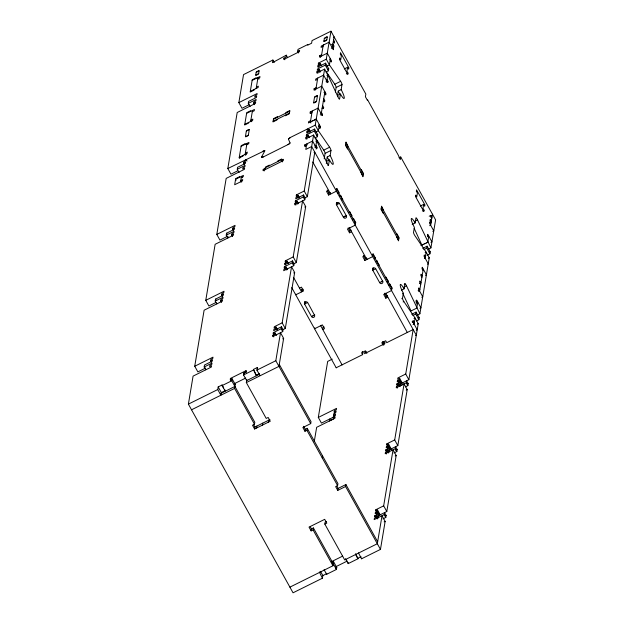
<?xml version="1.0" encoding="UTF-8"?>
<svg xmlns="http://www.w3.org/2000/svg" width="624" height="624" viewBox="0 0 624 624"><rect width="100%" height="100%" fill="white"/><g stroke="black" fill="none" stroke-linecap="round" stroke-linejoin="round"><path stroke-width="0.94" d="M320.486 571.342L322.842 575.585L322.397 578.222L293.038 592.8L188.393 404.126L193.081 376.116L211.349 367.052L211.567 365.734L209.609 366.701L209.828 365.383L211.786 364.416L212.012 363.098L204.181 366.982L205.748 369.814M205.702 368.004L197.87 371.896L194.735 366.233L204.11 310.214L222.378 301.142L222.596 299.824L220.639 300.799L221.536 302.414M216.076 302.422L208.9 305.986L205.764 300.331L215.14 244.304L233.407 235.24L233.626 233.922L231.668 234.889L232.565 236.512M227.76 236.192L219.929 240.084L216.793 234.421L226.169 178.402L244.436 169.33L244.655 168.012L242.697 168.987L242.915 167.669L244.873 166.694L245.092 165.376L237.268 169.268L239.062 172.497M237.377 170.992L230.958 174.174L227.822 168.519L237.198 112.499L255.466 103.428L255.684 102.11L253.726 103.077L254.623 104.699M249.163 104.707L241.987 108.272L238.852 102.609L243.539 74.599L272.899 60.029L274.24 62.455M204.181 366.982L204.508 365.009L212.339 361.117L212.558 359.798L210.6 360.773L211.497 362.388M216.778 303.904L215.21 301.08L215.537 299.099L223.369 295.214L223.587 293.896L221.629 294.863L222.526 296.486M228.025 236.683L227.807 238.001L226.239 235.17L226.567 233.197L234.398 229.304L234.616 227.986L232.658 228.961L233.555 230.576M237.268 169.268L237.596 167.287L245.427 163.402L245.645 162.084L243.688 163.051L244.585 164.674M250.091 106.595L248.297 103.358L248.625 101.384L256.456 97.492L256.675 96.174L254.717 97.149L254.935 95.831L256.893 94.856L257.119 93.538L238.852 102.609M245.419 136.609L246.34 131.118L249.28 129.659L248.36 135.158A1.669 0.398 -29.4 0 1 246.769 136.399A1.669 0.398 -29.4 0 1 245.427 136.609L248.36 135.158M258.71 73.312L258.648 73.64A1.669 0.398 -29.4 0 1 257.057 74.888A1.669 0.398 -29.4 0 1 255.723 75.098L256.191 72.275M239.507 177.317L239.616 176.662L235.7 178.604L234.671 184.751L242.502 180.866L242.72 179.548L240.77 180.523L241.667 182.138M243.181 155.353L243.071 156.008L239.156 157.95L241.215 145.649L245.131 143.707L245.021 144.362M248.695 122.398L248.586 123.053L244.67 124.995L246.73 112.694L250.645 110.752L250.536 111.415M254.21 89.443L254.101 90.106L250.185 92.048L252.244 79.739L256.16 77.797L256.051 78.46M210.6 360.773L210.826 359.455L212.784 358.48L213.002 357.162L194.735 366.233M220.639 300.799L220.857 299.481L222.815 298.506L223.041 297.188L215.21 301.08M221.629 294.863L221.855 293.545L223.813 292.578L224.032 291.26L205.764 300.331M231.668 234.889L231.886 233.571L233.844 232.604L234.062 231.286L226.239 235.17M232.658 228.961L232.885 227.643L234.835 226.668L235.061 225.35L216.793 234.421M240.544 181.841L241.465 176.342L242.252 177.762M243.688 163.051L243.906 161.733L245.864 160.766L246.09 159.448L246.987 161.062M246.979 143.395L245.138 154.378L245.661 155.321M250.653 121.423L252.494 110.44M253.726 103.077L253.945 101.759L255.902 100.792L256.121 99.473L248.297 103.358M256.168 88.468L258.008 77.485L258.937 79.162M218.189 386.919L221.333 392.582L220.888 395.218L217.753 389.555L218.189 386.919L222.105 384.977L223.088 386.747M272.899 60.029L272.454 62.665L286.268 55.201L287.609 57.626M225.194 390.92L221.996 385.632L222.105 384.977M265.216 168.379L263.258 169.354L263.039 170.672L283.265 160.633L283.483 159.315L281.525 160.282L282.422 161.905M265.013 169.689L265.442 167.06L269.35 165.118L269.24 165.781M230.545 380.476L230.373 378.456L246.035 370.679L246.425 371.389M286.268 55.201L285.932 57.182L283.975 58.149L283.756 59.467L299.411 51.698L299.637 50.38L297.679 51.347L298.576 52.962M246.808 379.743L246.332 382.582L266.214 418.431L268.172 417.456L270.27 421.231L254.608 429.008L252.517 425.233L254.475 424.258L254.803 422.284L231.785 380.773L232.112 378.799L230.155 379.774M277.017 119.317L276.908 119.972L272.992 121.922L273.546 118.622L277.462 116.68L277.352 117.335M254.475 424.258L234.593 388.417L235.256 384.462L232.112 378.799M277.727 161.569L277.836 160.906L281.752 158.964L281.323 161.593M285.496 115.105L285.386 115.768L289.302 113.818L289.856 110.526L285.94 112.468L285.831 113.131M259.545 374.213L246.667 380.609L243.524 374.946L243.859 372.973L245.817 371.998L246.035 370.679M297.679 51.347L298.007 49.374L307.796 44.515L307.687 45.17L311.602 43.228L312.039 40.591L330.962 31.2L365.843 94.091L365.399 96.728L367.497 100.503L367.606 99.84L398.299 155.181L400.28 159.619L400.725 156.983L399.048 157.81M253.422 369.431L256.448 375.749L253.422 369.431L257.338 367.489L257.728 368.191M260.075 375.539L256.893 370.126L257.338 367.489M254.608 429.008L254.943 427.027L253.687 424.765M256.565 428.033L256.901 426.059M281.494 326.789L281.167 328.762L273.335 332.654L273.117 333.973L275.075 332.998L274.849 334.316L272.891 335.291L272.672 336.609L282.734 331.594L283.062 329.62L281.494 326.789L273.663 330.673L273.889 329.355L275.847 328.388L276.065 327.07L274.108 328.037L274.326 326.719L282.157 322.834L291.533 266.815L294.668 272.477L285.293 328.497L282.36 329.948M293.389 264.046L296.322 262.587L305.698 206.567L302.562 200.905L293.186 256.924L285.355 260.816L285.137 262.135L287.095 261.16L286.876 262.478L284.918 263.453L284.692 264.771L292.523 260.879L292.196 262.86L284.365 266.744L284.146 268.063L286.104 267.095L287.446 269.521M303.553 194.977L303.225 196.95L295.394 200.842L295.175 202.16L297.133 201.185L296.907 202.504L294.949 203.479L294.731 204.797L304.793 199.781L305.12 197.808L303.553 194.977L295.721 198.861L295.948 197.543L297.905 196.576L298.124 195.257L296.166 196.225L296.384 194.906L304.216 191.022L313.591 135.002L305.76 138.887L305.978 137.569L307.936 136.601L308.162 135.283L306.205 136.25L306.423 134.932L314.254 131.048L314.582 129.067L306.751 132.959L306.977 131.641L308.935 130.666L309.153 129.347L307.195 130.322L307.414 129.004M316.033 148.957L316.766 148.59L312.577 141.04L304.746 144.932L304.528 146.25L306.485 145.275M321.454 112.429L322.499 114.317L322.28 115.635L318.092 108.092L310.261 111.977L310.042 113.295L312 112.32M316.118 87.719L314.161 88.694L313.942 90.012L321.766 86.12L324.62 69.092L316.789 72.985L317.008 71.666L318.965 70.691L319.184 69.373L317.234 70.348L317.452 69.03L325.283 65.138L325.611 63.164L317.78 67.049L318.006 65.731L319.956 64.763L320.182 63.445L318.224 64.412L318.443 63.094L326.274 59.21L330.962 31.2M321.633 54.764L319.675 55.739L319.457 57.057L327.28 53.165L331.469 60.715L331.25 62.033L330.205 60.146M313.654 102.422L313.599 102.765A1.669 0.398 -29.4 0 0 314.941 102.554A1.669 0.398 -29.4 0 0 316.524 101.314M323.95 40.919L323.895 41.254A1.669 0.398 -29.4 0 0 325.237 41.044A1.669 0.398 -29.4 0 0 326.82 39.803L327.304 36.972L326.914 36.886M286.775 270.028L285.878 268.414L286.104 267.095M312.218 111.002L310.385 121.992L310.908 122.936M314.519 97.274L313.599 102.765L316.532 101.306L317.452 95.815A1.669 0.398 -28.6 0 0 316.025 96.073A1.669 0.398 -28.6 0 0 314.512 97.282L317.452 95.815M315.9 89.037L317.733 78.055L323.606 75.137L327.795 82.688L328.013 81.37L326.968 79.482M321.415 56.082L323.248 45.1L323.739 44.858M324.363 38.431L323.895 41.254L326.828 39.796M262.439 425.116L262.766 423.142M304.964 431.278L305.292 429.304L307.25 428.329L306.922 430.31L304.964 431.278L302.866 427.51L310.697 423.618L275.816 360.727L280.504 332.717L283.639 338.38L278.951 366.389L246.332 382.582M326.773 161.944A7.41 1.349 63.6 0 1 326.461 161.382L329.394 159.931A7.41 1.349 63.6 0 0 333.255 164.018A7.41 1.349 63.6 0 0 330.135 155.532L330.985 150.462A2.223 0.406 63.6 0 0 329.62 147.217L318.38 130.775L315.245 125.12L321.766 86.12L325.954 93.67L325.736 94.988L324.691 93.101M285.878 268.414L283.92 269.381L283.702 270.699L293.764 265.691L294.091 263.71L292.523 260.879M268.312 422.206L268.64 420.225M304.91 197.894L307.351 196.685L314.8 152.194L314.067 152.56M313.591 135.002L316.727 140.665L315.721 146.702L314.738 147.186M314.941 137.92L317.39 136.711L317.725 134.729L314.582 129.067M322.382 106.883L324.909 91.783L323.926 92.266M324.62 69.092L327.756 74.755L326.75 80.8L326.009 81.159M325.97 72.017L328.419 70.801L328.747 68.827L325.611 63.164M316.664 141.04L315.752 141.149M323.302 101.392L323.528 100.019L324.574 101.907L324.8 100.589L323.747 98.701M327.694 75.137L326.781 75.239M333.988 37.549L334.097 36.863L332.264 47.845L331.282 48.329M316.766 148.59L316.984 147.272L315.939 145.384L314.839 145.93M319.488 128.302L320.221 127.936L320.44 126.625L316.251 119.075L308.428 122.959L308.646 121.641L310.604 120.674M322.608 105.511L323.661 107.398L323.435 108.716L322.39 106.829L321.235 113.747L320.252 114.239M295.823 294.193L295.721 294.809L303.545 290.924L301.454 287.149L299.497 288.124M301.298 289.622L302.032 289.263L301.595 291.899L293.553 277.407M324.199 158.831L325.112 153.371A2.223 0.406 63.6 0 0 323.747 150.134L315.323 137.803M335.377 92.017L336.141 87.469A2.223 0.406 63.6 0 0 334.776 84.224L326.352 71.893M326.461 161.382L327.194 156.991L330.135 155.532M338.005 96.369A7.41 1.349 63.6 0 1 337.49 95.48L338.224 91.088L341.164 89.63L342.007 84.552A2.223 0.406 63.6 0 0 340.649 81.315L329.41 64.873L326.274 59.21M304.754 301.649A1.669 1.591 9.5 0 0 304.918 302.071L304.582 304.044L311.563 316.625A1.669 1.591 9.5 0 0 313.817 317.312A1.669 1.591 9.5 0 0 314.496 315.167L314.558 314.792M327.811 165.368L328.552 165.001L329.394 159.931M337.49 95.48L340.423 94.021L339.581 99.099A2.223 0.406 63.6 0 1 338.013 97.063L327.756 74.755M307.562 302.344L314.496 315.167L311.563 316.625M347.63 67.259L346.967 71.214L348.013 73.102L347.794 74.42L339.425 59.327L339.643 58.009L340.688 59.896L341.351 55.942L340.306 54.054L340.525 52.736L348.894 67.829L348.676 69.147L347.63 67.259L344.276 68.921M336.133 188.916L336.866 188.549L336.43 191.186L328.598 195.07L328.926 193.097L327.257 190.078M330.595 193.853L312.757 162.006M314.699 327.904L314.558 328.77L322.382 324.886L324.48 328.661L322.522 329.628L322.85 327.655L324.16 327.007M336.874 202.488L336.484 204.797L343.457 217.37A1.669 1.591 9.5 0 0 345.712 218.057A1.669 1.591 9.5 0 0 346.398 215.912L339.417 203.338A1.669 1.591 9.5 0 0 337.171 202.652A1.669 1.591 9.5 0 0 336.484 204.797L339.417 203.338M336.866 188.549L338.957 192.325L338.114 193.346M347.669 148.403L347.56 149.066L345.47 145.291L346.024 141.999L348.005 146.429M339.604 196.014L340.704 195.468L339.862 196.49M320.51 325.361L342.1 364.931M342.685 199.898L340.704 195.468M343.543 216.879L343.457 217.37L346.398 215.912M310.697 423.618L311.033 421.645L279.287 364.416M349.666 212.48L349.775 211.817L349.042 212.183M349.432 227.815L366.834 259.506L366.974 258.64M349.775 211.817L351.866 215.592L351.023 216.614M314.262 441.558L316.649 427.315L334.916 418.252L335.135 416.933L333.177 417.901L333.395 416.582L335.353 415.615L335.572 414.297L333.622 415.264L334.402 416.684M333.84 416.949L321.438 423.095L318.302 417.433L327.678 361.413L332.241 359.143M351.484 231.839L349.526 232.807L349.861 230.833L348.184 227.815M360.929 172.302L362.911 176.74L363.464 173.441L361.366 169.666L361.257 170.329M352.88 219.102L353.613 218.735L352.763 219.765M353.613 218.735L355.703 222.511L355.267 225.147L347.435 229.031L349.526 232.807M322.265 457.977L322.6 456.004M311.454 528.91L313.404 527.943L313.076 529.916L311.119 530.891L311.454 528.91L310.198 526.648M333.622 415.264L333.949 413.291L335.907 412.316L336.125 410.998L334.168 411.973L335.065 413.587M334.168 411.973L334.394 410.654L336.344 409.679L336.57 408.361L318.302 417.433M372.411 254.319L373.144 253.96L372.707 256.597L364.876 260.481L365.204 258.5L363.535 255.481M358.449 552.887L361.546 558.792L380.461 549.401L385.148 521.391L382.013 515.728L377.325 543.738L344.705 559.931L324.823 524.09L325.151 522.109L326.453 521.461M319.363 571.951L322.397 578.222M373.129 268.016L372.762 270.2L379.735 282.781A1.669 1.591 9.5 0 0 381.989 283.468A1.669 1.591 9.5 0 0 382.676 281.323L375.695 268.741A1.669 1.591 9.5 0 0 373.448 268.055A1.669 1.591 9.5 0 0 372.762 270.2L375.695 268.741M373.144 253.96L375.235 257.728L374.392 258.757M383.253 212.558L383.144 213.213L381.046 209.438L381.599 206.146L383.581 210.577M337.756 490.394L338.083 488.42L345.914 484.536L345.579 486.509L337.756 490.394L335.657 486.626L337.615 485.651L337.951 483.678L307.25 428.329M375.882 261.425L376.982 260.879L376.139 261.901M336.18 367.762L362.606 354.65L362.934 352.669L362.24 351.413M332.155 562.536L333.622 561.811L336.765 567.473L336.43 569.447L326.641 574.306L326.734 573.768M378.963 265.309L376.982 260.879M331.703 562.536L331.882 561.46L342.654 556.117M379.798 282.407L382.676 281.323M289.903 587.137L332.959 565.765L333.622 561.811M385.944 277.883L386.053 277.228L385.32 277.594M385.71 293.225L407.339 332.537M386.053 277.228L388.144 281.003L387.301 282.025M387.761 297.242L385.804 298.217L386.139 296.236L384.462 293.218M396.505 236.449L398.494 240.887L399.04 237.588L396.95 233.821L396.841 234.476M389.158 284.505L389.891 284.146L389.048 285.168M389.891 284.146L391.981 287.921L391.544 290.558L383.713 294.442L385.804 298.217M383.932 344.916L383.035 343.294L383.261 341.975M355.719 553.855L357.958 558.761L348.176 563.62L348.364 562.505M405.421 386.841L407.87 385.624L408.205 383.643L406.63 380.819L406.302 382.793L400.429 385.71L400.756 383.729L408.86 379.696L418.236 323.669L415.1 318.014L403.861 301.571A2.223 0.406 63.6 0 1 402.503 298.327L403.346 293.257A7.41 1.349 63.6 0 1 400.226 284.77A7.41 1.349 63.6 0 1 404.087 288.857L401.513 290.137M404.087 288.857L404.937 283.787L404.196 284.154M412.175 224.414L415.116 222.955L415.958 217.877A2.223 0.406 63.6 0 1 417.526 219.913L430.919 247.884L428.477 249.093M361.546 558.792L361.647 558.176M423.673 204.36L423.01 208.315L424.055 210.202L423.836 211.52L415.467 196.427L415.685 195.109L416.731 196.997L417.394 193.042L416.348 191.155L416.567 189.836L424.944 204.929L424.718 206.248L423.673 204.36L420.319 206.021M376.802 514.691L378.37 517.522L378.706 515.541L386.802 511.501L396.178 455.481L393.042 449.826L383.666 505.846L375.835 509.73L375.617 511.048L377.575 510.081L377.356 511.399L375.398 512.366L375.172 513.685L377.13 512.717L376.802 514.691L374.845 515.666L374.626 516.984L376.584 516.009L377.926 518.435M383.183 345.236L381.787 342.716L385.702 340.774L386.747 342.662L413.166 329.542L405.725 374.033L397.894 377.918L397.675 379.236L399.633 378.269L399.415 379.587L397.457 380.554L397.231 381.872L399.188 380.905L398.861 382.879L396.903 383.854L396.685 385.172L398.642 384.197L398.416 385.515L396.458 386.49L396.24 387.808L404.071 383.916L394.696 439.936L386.864 443.828L386.646 445.146L388.604 444.171L388.385 445.489L386.428 446.464L386.201 447.782L388.159 446.807L387.832 448.789L385.874 449.756L385.655 451.074L387.613 450.099L387.387 451.417L385.429 452.392L385.211 453.71L395.273 448.703L395.6 446.722L397.176 449.553L396.841 451.526L393.908 452.985M377.255 518.942L376.358 517.327L376.584 516.009M410.927 310.744L403.19 294.31M388.159 446.807L389.735 449.639L389.399 451.612L387.832 448.789M416.247 330.197L417.23 329.714L413.041 322.163L413.26 320.845L412.16 321.399M416.442 303.95L417.542 303.404L416.497 301.517L416.715 300.199L415.982 300.565M429.226 216.232L430.911 215.397L430.685 216.715L431.73 218.603M416.45 320.931L418.899 319.722L415.763 314.059L416.091 312.078L411.684 314.27M426.995 255.271L429.928 253.812L426.793 248.149L427.12 246.176L422.713 248.36M432.471 214.211L430.63 225.194L429.655 225.677M385.811 517.436L384.244 514.605L384.571 512.632L386.147 515.455L385.811 517.436L382.879 518.895M389.735 449.639L397.831 445.598L407.207 389.579L404.071 383.916M418.899 319.722L419.227 317.741L416.091 312.078M417.074 315.19L419.89 313.786L429.265 257.767L426.13 252.104L414.89 235.661A2.223 0.406 63.6 0 1 413.525 232.424L414.375 227.347A7.41 1.349 63.6 0 1 411.255 218.86A7.41 1.349 63.6 0 1 415.116 222.955M429.928 253.812L430.256 251.839L427.12 246.176M430.919 247.884L435.607 219.874L400.725 156.983M261.479 157.147L264.826 150.852M290.48 137.413L288.413 139.043L290.378 137.459L315.245 125.12M263.281 156.959L261.433 157.334L263.18 157.006L289.138 144.011L290.082 142.974L288.421 139.136M288.015 144.674L290.082 142.974M317.733 78.055L315.775 79.022L315.557 80.34L317.515 79.373M259.108 70.894L256.175 72.353A1.693 0.406 -29 0 1 257.182 71.432A1.693 0.406 -29 0 1 258.625 70.824M324.355 38.509L327.288 37.05M255.715 75.098L258.648 73.64L259.124 70.816L258.734 70.738M252.135 80.402L259.966 76.518L259.748 77.836L257.79 78.803M323.029 46.418L321.071 47.393L321.29 46.075L329.121 42.182L333.31 49.733L333.528 48.415L332.483 46.527M331.438 44.725L332.904 44L333.949 45.887L333.731 47.206L332.686 45.318M256.394 87.149L258.352 86.182L258.125 87.5L250.302 91.385M329.441 59.311L330.424 58.828L329.41 64.873L326.477 66.331M327.772 69.311L328.747 68.827M246.62 113.357L254.452 109.465L254.233 110.783L252.275 111.758M326.336 82.196L328.013 81.37M244.787 124.34L252.611 120.455L252.837 119.137L250.879 120.104L251.776 121.727M346.336 73.936L348.013 73.102M334.776 84.224L340.649 81.315M336.141 87.469L342.007 84.552M273.452 119.278L289.762 111.181M273.117 121.251L289.427 113.155M241.106 146.305L248.937 142.42L248.719 143.738L246.761 144.713M321.976 108.233L323.661 107.398M320.822 115.151L322.499 114.317M311.36 121.501L311.852 121.259M312.827 120.775L313.318 120.533M314.301 120.05L314.785 119.8M315.767 119.317L316.251 119.075M227.822 168.519L264.826 150.587L263.024 151.039M318.412 125.221L319.394 124.738L318.38 130.775L315.814 132.054M318.443 126.415L319.176 126.056L320.221 127.936M319.34 127.171L320.44 126.625M316.742 135.213L317.725 134.729M241.246 177.661L243.204 176.693L243.422 175.375L235.591 179.26L236.114 180.203M265.34 167.716L281.65 159.619L282.586 161.296M315.884 147.818L316.984 147.272M323.747 150.134L329.62 147.217M325.112 153.371L330.985 150.462M326.251 163.332L326.984 162.973A2.223 0.406 63.6 0 0 328.552 165.001M328.458 190.328L326.5 191.303L328.598 195.07M328.926 193.097L330.236 192.449M304.723 207.051L305.698 206.567M337.857 192.871L338.957 192.325M342.061 199.61L342.794 199.243M351.133 215.959L351.866 215.592M354.604 223.057L355.703 222.511M349.861 230.833L351.164 230.186M293.693 272.961L294.668 272.477M422.378 211.037L424.055 210.202M415.007 221.161L417.526 219.913M364.736 255.739L362.786 256.706L364.876 260.481M301.922 289.918L303.225 289.271M365.204 258.5L366.514 257.852M374.501 258.094L375.235 257.728M432.791 231.34L433.774 230.857L429.585 223.306L429.803 221.988L430.849 223.876M427.814 236.668L428.789 236.176L427.783 242.221L420.935 245.622M378.339 265.013L379.072 264.646M422.401 244.889L421.91 245.138L414.219 228.407M423.376 244.405L423.868 244.163M424.843 243.68L425.334 243.438M426.317 242.947L426.8 242.705M430.95 242.323L431.933 241.839L427.744 234.296L427.526 235.607L428.571 237.494M423.852 249.608L426.793 248.149M425.147 252.595L426.13 252.104L425.116 258.149L424.382 258.515M429.281 252.322L430.256 251.839M428.29 258.25L429.265 257.767M387.044 281.549L388.144 281.003M427.518 264.17L428.259 263.812L424.07 256.261L424.289 254.943L425.334 256.831M282.664 338.863L283.639 338.38M422.3 269.615L423.275 269.131L419.601 291.104L418.626 291.587M390.881 288.467L391.981 287.921M425.435 275.278L426.418 274.794L422.23 267.244L422.011 268.562L423.056 270.449M403.931 287.095L406.497 285.815L419.89 313.786M386.139 296.236L387.442 295.589M419.515 283.592L420.982 282.859L419.936 280.979L419.71 282.298L420.763 284.177M402.613 293.615L403.346 293.257M221.996 385.632L231.785 380.773M243.524 374.946L253.313 370.087M188.393 404.126L217.753 389.555M256.893 370.126L275.816 360.727M401.762 298.693L402.503 298.327M418.142 290.612L419.819 289.786L418.774 287.898L418.556 289.216L422.744 296.759L421.762 297.25M234.374 383.69L245.747 378.043M234.273 384.946L235.256 384.462M403.127 301.938L403.861 301.571M221.333 392.582L224.999 390.757M256.558 375.086L259.256 373.753M220.28 393.705L234.92 386.435M191.529 409.789L234.593 388.417M415.763 301.883L416.497 301.517M416.294 302.812L417.76 302.086L416.754 308.123L410.67 311.142M419.921 308.233L420.904 307.749L416.715 300.199M412.823 315.518L415.763 314.059M414.001 318.56L415.1 318.014L414.086 324.051L413.111 324.542M418.252 318.224L419.227 317.741M412.308 322.53L413.041 322.163M413.572 323.099L414.305 322.733L413.26 320.845M417.261 324.16L418.236 323.669M366.077 351.718L364.767 352.365L364.549 353.683L384.774 343.645L384.992 342.326L383.035 343.294M415.576 335.572L416.309 335.205L311.657 146.539L305.791 149.448L306.704 143.957L307.226 144.901M254.943 427.027L269.942 419.578M333.512 418.93L329.316 421.013L329.644 419.032L330.431 420.451M407.222 384.134L408.205 383.643M406.232 390.062L407.207 389.579M395.702 450.278L397.176 449.553M395.203 455.972L396.178 455.481M324.823 524.09L326.781 523.115L324.683 519.34L309.028 527.116L311.119 530.891M376.358 517.327L374.4 518.302L374.182 519.62L384.244 514.605M385.164 515.947L386.147 515.455M384.173 521.875L385.148 521.391M332.678 564.088L333.294 563.784M336.001 566.639L347.256 561.054M335.416 568.136L336.765 567.473M322.842 575.585L326.758 573.643L326.555 573.292M358.067 558.098L361.007 556.639M333.583 39.936L334.628 41.824L334.409 43.142L333.364 41.254M430.911 215.397L431.956 217.285M431.278 221.348L430.225 219.461L430.006 220.779L431.051 222.667M325.283 65.138L328.419 70.801M319.675 55.739L320.572 57.353M320.182 63.445L321.524 65.871M318.443 63.094L319.34 64.717M318.006 65.731L318.903 67.353M319.184 69.373L320.533 71.799M318.965 70.691L319.862 72.306M317.008 71.666L317.905 73.281M422.12 276.05L421.075 274.162L420.857 275.48L421.902 277.368M345.907 142.654L363.347 174.104M381.49 206.801L398.931 238.251M345.579 144.635L363.02 176.077M381.163 208.783L398.603 240.224M314.161 88.694L315.058 90.308M283.975 58.149L284.872 59.764M310.261 111.977L311.158 113.591M314.254 131.048L317.39 136.711M309.153 129.347L310.495 131.773M308.935 130.666L309.832 132.288M306.977 131.641L307.874 133.255M308.162 135.283L309.504 137.709M336.757 189.212L355.594 223.174M373.035 254.615L391.872 288.577M306.423 134.932L307.32 136.555M305.978 137.569L306.875 139.191M344.69 216.154L344.947 216.622M304.746 144.932L305.643 146.546M337.249 203.603L336.812 202.816A1.669 1.591 9.5 0 1 336.695 202.55M373.526 269.006L373.09 268.219A1.669 1.591 9.5 0 1 372.973 267.953M304.216 191.022L307.351 196.685M405.725 374.033L408.86 379.696M303.225 196.95L304.793 199.781M406.302 382.793L407.87 385.624M382.582 341.578L383.978 344.097M298.124 195.257L299.465 197.683M399.633 378.269L402.324 383.12M297.905 196.576L298.802 198.19M399.415 379.587L401.653 383.627M296.384 194.906L297.281 196.529M399.188 380.905L400.756 383.729M398.861 382.879L400.429 385.71M397.457 380.554L398.354 382.169M297.133 201.185L298.475 203.611M398.642 384.197L399.984 386.623M296.907 202.504L297.804 204.118M295.394 200.842L296.291 202.457M396.903 383.854L397.8 385.468M294.949 203.479L295.846 205.093M396.458 386.49L397.355 388.105M366.873 353.332L365.477 350.813L361.561 352.763L362.606 354.65M263.258 169.354L264.155 170.968M246.262 154.674L245.365 153.059L247.322 152.084L247.096 153.403L239.273 157.295L239.795 158.239M293.186 256.924L296.322 262.587M394.696 439.936L397.831 445.598M292.196 262.86L293.764 265.691M395.273 448.703L396.841 451.526M287.095 261.16L288.436 263.585M388.604 444.171L391.739 449.834M302.032 289.263L302.422 289.965M388.385 445.489L390.624 449.53M285.355 260.816L286.252 262.431M386.864 443.828L387.761 445.442M284.918 263.453L285.815 265.067M386.428 446.464L387.325 448.079M387.613 450.099L388.955 452.525M304.918 302.071L305.354 302.851M387.387 451.417L388.284 453.04M284.365 266.744L285.262 268.367M385.874 449.756L386.771 451.37M385.429 452.392L386.326 454.007M291.72 287.602L336.227 367.84M282.157 322.834L285.293 328.497M383.666 505.846L386.802 511.501M281.167 328.762L282.734 331.594M226.567 233.197L227.354 234.608M276.065 327.07L277.407 329.495M377.575 510.081L380.266 514.933M275.847 328.388L276.744 330.002M377.356 511.399L379.595 515.44M375.835 509.73L376.732 511.345M377.13 512.717L378.706 515.541M375.398 512.366L376.295 513.981M275.075 332.998L276.416 335.423M273.335 332.654L274.232 334.269M374.845 515.666L375.742 517.28M272.891 335.291L273.788 336.905M345.914 484.536L377.653 541.765M345.579 486.509L380.461 549.401M306.922 430.31L337.615 485.651M303.615 426.286L305.292 429.304M336.827 486.158L338.083 488.42M215.537 299.099L216.325 300.518M355.407 554.159L357.958 558.761M245.817 371.998L246.207 372.707M243.859 372.973L244.249 373.675M345.431 558.667L348.176 563.62M313.404 527.943L336.43 569.447M230.373 378.456L231.161 379.868M331.882 561.46L332.475 562.528M313.076 529.916L332.959 565.765M223.283 387.098L223.673 387.808M224.656 389.571L225.046 390.281M324.09 569.704L326.641 574.306M316.727 140.665L326.984 162.973M341.164 89.63A7.41 1.349 63.6 0 1 344.284 98.116A7.41 1.349 63.6 0 1 340.423 94.021M338.224 91.088A7.41 1.349 63.6 0 1 339.885 94.442M404.937 283.787A2.223 0.406 63.6 0 1 406.497 285.815M327.194 156.991A7.41 1.349 63.6 0 1 329.043 160.789M246.332 131.126A1.669 0.398 -28.6 0 1 247.853 129.917A1.669 0.398 -28.6 0 1 249.28 129.659M324.277 38.47A1.693 0.406 -29 0 1 325.361 37.588A1.693 0.406 -29 0 1 326.797 36.98M314.73 314.839A1.669 1.591 9.5 0 1 312.881 315.432M382.808 281.12A1.669 1.591 9.5 0 1 381.56 281.666M346.632 215.584A1.669 1.591 9.5 0 1 344.947 216.224M307.523 302.585L304.582 304.044A1.669 1.591 9.5 0 1 305.269 301.899A1.669 1.591 9.5 0 1 307.523 302.585"/></g></svg>
